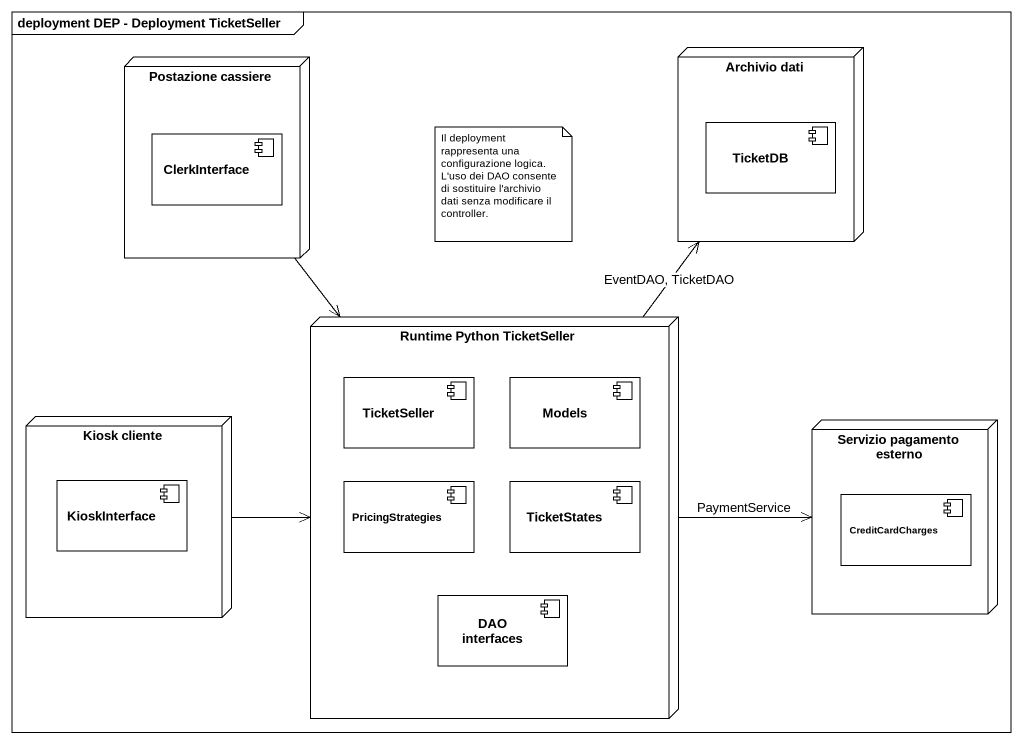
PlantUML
@startuml
mainframe deployment DEP - Deployment TicketSeller
node "Archivio dati" as Archivio_dati {
  component TicketDB
}
node "Postazione cassiere" as Postazione_cassiere {
  component ClerkInterface
}
node "Runtime Python TicketSeller" as Runtime_Python_TicketSeller {
  component TicketSeller
  component Models
  component PricingStrategies
  component TicketStates
  component "DAO interfaces" as DAO_interfaces
}
node "Kiosk cliente" as Kiosk_cliente {
  component KioskInterface
}
node "Servizio pagamento esterno" as Servizio_pagamento_esterno {
  component CreditCardCharges
}
Postazione_cassiere --> Runtime_Python_TicketSeller
Runtime_Python_TicketSeller -up-> Archivio_dati : EventDAO, TicketDAO
Runtime_Python_TicketSeller -right-> Servizio_pagamento_esterno : PaymentService
Kiosk_cliente -right-> Runtime_Python_TicketSeller
note as N1
  Il deployment rappresenta una configurazione logica. L'uso dei DAO consente di sostituire l'archivio dati senza modificare il controller.
end note
@enduml
